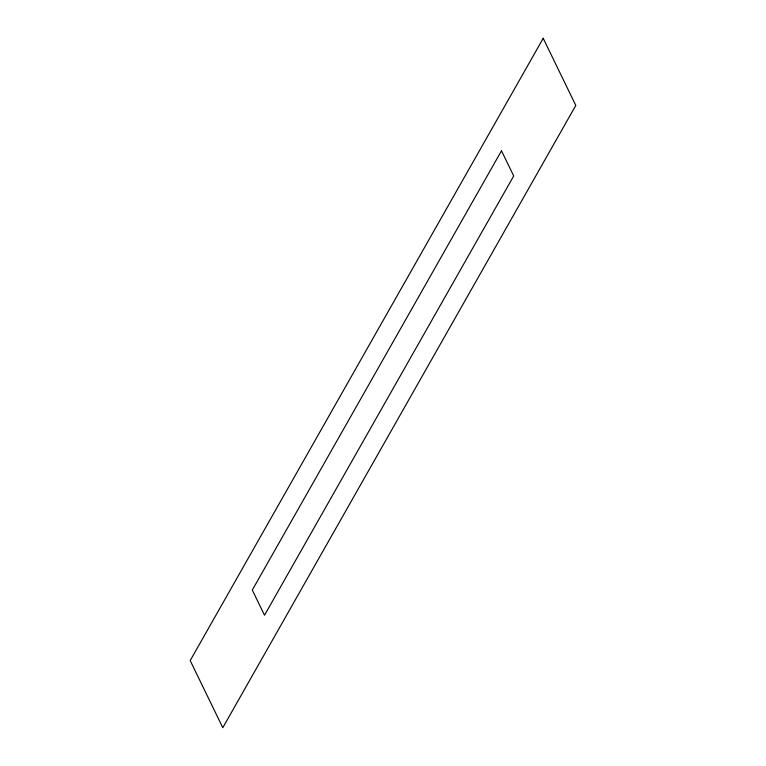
<?xml version="1.0" encoding="UTF-8"?>
<svg xmlns="http://www.w3.org/2000/svg" width="766" height="766" viewBox="0 0 766 766"><rect width="100%" height="100%" fill="white"/><g stroke="black" fill="none" stroke-linecap="round" stroke-linejoin="round"><path stroke-width="1.15" d="M543.209 38.3L190.198 660.579L222.791 727.7L575.802 105.421L543.209 38.3M501.481 150.787L252.301 590.04L264.519 615.213L513.699 175.96L501.481 150.787"/></g></svg>
